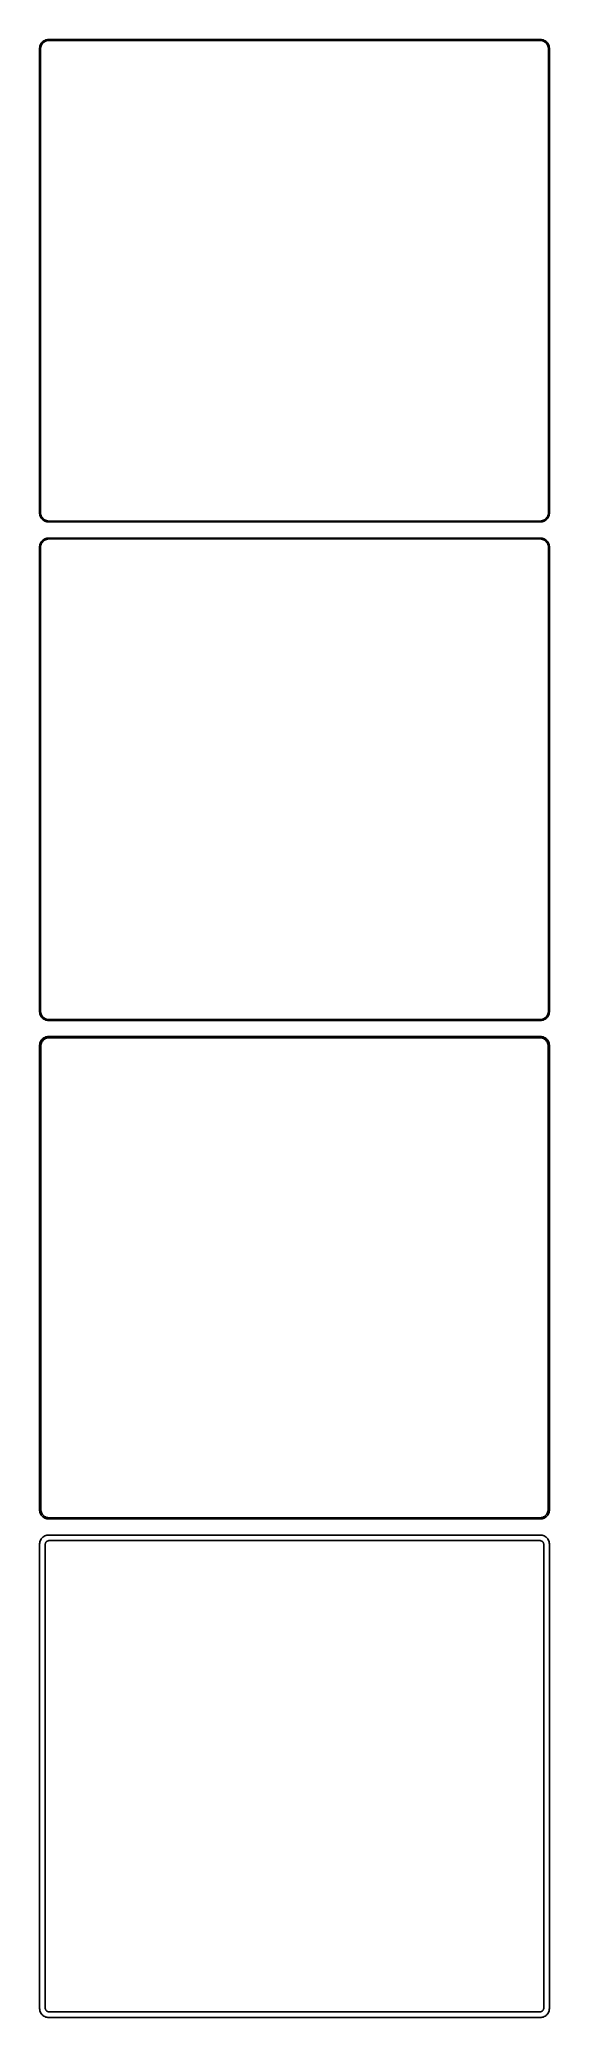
# Model space of a CAD drawing. Header units: metres. Extents: x -142 to 142, y 981 to 2088.
import ezdxf

# ---------------------------------------------------------------- set-up
doc = ezdxf.new("R2010")
doc.units = ezdxf.units.M

msp = doc.modelspace()

# ---------------------------------------------------------------- linework, layer by layer
for p, q in [((-142.461, 2083.63), (-142.5, 2083)), ((-142.5, 2083), (-142.5, 1823)), ((-142.343, 2084.24), (-142.461, 2083.63)), ((-142.149, 2084.84), (-142.343, 2084.24)), ((-141.882, 2085.41), (-142.149, 2084.84)), ((-142, 2082.75), (-141.963, 2083.35)), ((-142, 1823.25), (-142, 2082.75)), ((-141.963, 2083.35), (-141.851, 2083.93)), ((-141.545, 2085.94), (-141.882, 2085.41)), ((-141.851, 2083.93), (-141.666, 2084.5)), ((-141.666, 2084.5), (-141.412, 2085.04)), ((-141.145, 2086.42), (-141.545, 2085.94)), ((-141.412, 2085.04), (-141.093, 2085.54)), ((-140.687, 2086.85), (-141.145, 2086.42)), ((-141.093, 2085.54), (-140.713, 2086)), ((-140.713, 2086), (-140.278, 2086.41)), ((-140.179, 2087.22), (-140.687, 2086.85)), ((-140.278, 2086.41), (-139.795, 2086.76)), ((-139.629, 2087.52), (-140.179, 2087.22)), ((-139.795, 2086.76), (-139.272, 2087.05)), ((-139.045, 2087.76), (-139.629, 2087.52)), ((-139.272, 2087.05), (-138.718, 2087.27)), ((-138.437, 2087.91), (-139.045, 2087.76)), ((-138.718, 2087.27), (-138.14, 2087.42)), ((-137.814, 2087.99), (-138.437, 2087.91)), ((-138.14, 2087.42), (-137.548, 2087.49)), ((137.814, 2087.99), (-137.814, 2087.99)), ((-137.548, 2087.49), (137.548, 2087.49)), ((137.548, 2087.49), (138.14, 2087.42)), ((138.437, 2087.91), (137.814, 2087.99)), ((138.14, 2087.42), (138.718, 2087.27)), ((139.045, 2087.76), (138.437, 2087.91)), ((138.718, 2087.27), (139.272, 2087.05)), ((139.629, 2087.52), (139.045, 2087.76)), ((139.272, 2087.05), (139.795, 2086.76)), ((140.179, 2087.22), (139.629, 2087.52)), ((139.795, 2086.76), (140.278, 2086.41)), ((140.687, 2086.85), (140.179, 2087.22)), ((140.278, 2086.41), (140.713, 2086)), ((141.145, 2086.42), (140.687, 2086.85)), ((140.713, 2086), (141.093, 2085.54)), ((141.093, 2085.54), (141.412, 2085.04)), ((141.545, 2085.94), (141.145, 2086.42)), ((141.412, 2085.04), (141.666, 2084.5)), ((141.882, 2085.41), (141.545, 2085.94)), ((141.666, 2084.5), (141.851, 2083.93)), ((141.851, 2083.93), (141.963, 2083.35)), ((142.149, 2084.84), (141.882, 2085.41)), ((141.963, 2083.35), (142, 2082.75)), ((142, 2082.75), (142, 1823.25)), ((142.343, 2084.24), (142.149, 2084.84)), ((142.461, 2083.63), (142.343, 2084.24)), ((142.5, 2083), (142.461, 2083.63)), ((142.5, 1823), (142.5, 2083)), ((-142.5, 1823), (-142.461, 1822.37)), ((-142.461, 1822.37), (-142.343, 1821.76)), ((-142.343, 1821.76), (-142.149, 1821.16)), ((-142.149, 1821.16), (-141.882, 1820.59)), ((-141.963, 1822.65), (-142, 1823.25)), ((-141.851, 1822.07), (-141.963, 1822.65)), ((-141.882, 1820.59), (-141.545, 1820.06)), ((-141.666, 1821.5), (-141.851, 1822.07)), ((-141.412, 1820.96), (-141.666, 1821.5)), ((-141.545, 1820.06), (-141.145, 1819.58)), ((-141.093, 1820.46), (-141.412, 1820.96)), ((-141.145, 1819.58), (-140.687, 1819.15)), ((-140.713, 1820), (-141.093, 1820.46)), ((-140.278, 1819.59), (-140.713, 1820)), ((-140.687, 1819.15), (-140.179, 1818.78)), ((-139.795, 1819.24), (-140.278, 1819.59)), ((-140.179, 1818.78), (-139.629, 1818.48)), ((-139.272, 1818.95), (-139.795, 1819.24)), ((-139.629, 1818.48), (-139.045, 1818.24)), ((-138.718, 1818.73), (-139.272, 1818.95)), ((-139.045, 1818.24), (-138.437, 1818.09)), ((-138.14, 1818.58), (-138.718, 1818.73)), ((-138.437, 1818.09), (-137.814, 1818.01)), ((-137.548, 1818.51), (-138.14, 1818.58)), ((-137.814, 1818.01), (137.814, 1818.01)), ((137.548, 1818.51), (-137.548, 1818.51)), ((138.14, 1818.58), (137.548, 1818.51)), ((137.814, 1818.01), (138.437, 1818.09)), ((138.718, 1818.73), (138.14, 1818.58)), ((138.437, 1818.09), (139.045, 1818.24)), ((139.272, 1818.95), (138.718, 1818.73)), ((139.045, 1818.24), (139.629, 1818.48)), ((139.795, 1819.24), (139.272, 1818.95)), ((139.629, 1818.48), (140.179, 1818.78)), ((140.278, 1819.59), (139.795, 1819.24)), ((140.179, 1818.78), (140.687, 1819.15)), ((140.713, 1820), (140.278, 1819.59)), ((140.687, 1819.15), (141.145, 1819.58)), ((141.093, 1820.46), (140.713, 1820)), ((141.412, 1820.96), (141.093, 1820.46)), ((141.145, 1819.58), (141.545, 1820.06)), ((141.666, 1821.5), (141.412, 1820.96)), ((141.545, 1820.06), (141.882, 1820.59)), ((141.851, 1822.07), (141.666, 1821.5)), ((141.963, 1822.65), (141.851, 1822.07)), ((141.882, 1820.59), (142.149, 1821.16)), ((142, 1823.25), (141.963, 1822.65)), ((142.149, 1821.16), (142.343, 1821.76)), ((142.343, 1821.76), (142.461, 1822.37)), ((142.461, 1822.37), (142.5, 1823)), ((-142.461, 1804.63), (-142.5, 1804)), ((-142.343, 1805.24), (-142.461, 1804.63)), ((-142.149, 1805.84), (-142.343, 1805.24)), ((-141.882, 1806.41), (-142.149, 1805.84)), ((-141.963, 1804.35), (-141.851, 1804.93)), ((-141.545, 1806.94), (-141.882, 1806.41)), ((-141.851, 1804.93), (-141.666, 1805.5)), ((-141.666, 1805.5), (-141.412, 1806.04)), ((-141.145, 1807.42), (-141.545, 1806.94)), ((-141.412, 1806.04), (-141.093, 1806.54)), ((-140.687, 1807.85), (-141.145, 1807.42)), ((-141.093, 1806.54), (-140.713, 1807)), ((-140.713, 1807), (-140.278, 1807.41)), ((-140.179, 1808.22), (-140.687, 1807.85)), ((-140.278, 1807.41), (-139.795, 1807.76)), ((-139.629, 1808.52), (-140.179, 1808.22)), ((-139.795, 1807.76), (-139.272, 1808.05)), ((-139.045, 1808.76), (-139.629, 1808.52)), ((-139.272, 1808.05), (-138.718, 1808.27)), ((-138.437, 1808.91), (-139.045, 1808.76)), ((-138.718, 1808.27), (-138.14, 1808.42)), ((-137.814, 1808.99), (-138.437, 1808.91)), ((-138.14, 1808.42), (-137.548, 1808.49)), ((137.814, 1808.99), (-137.814, 1808.99)), ((-137.548, 1808.49), (137.548, 1808.49)), ((137.548, 1808.49), (138.14, 1808.42)), ((138.437, 1808.91), (137.814, 1808.99)), ((138.14, 1808.42), (138.718, 1808.27)), ((139.045, 1808.76), (138.437, 1808.91)), ((138.718, 1808.27), (139.272, 1808.05)), ((139.629, 1808.52), (139.045, 1808.76)), ((139.272, 1808.05), (139.795, 1807.76)), ((140.179, 1808.22), (139.629, 1808.52)), ((139.795, 1807.76), (140.278, 1807.41)), ((140.687, 1807.85), (140.179, 1808.22)), ((140.278, 1807.41), (140.713, 1807)), ((141.145, 1807.42), (140.687, 1807.85)), ((140.713, 1807), (141.093, 1806.54)), ((141.093, 1806.54), (141.412, 1806.04)), ((141.545, 1806.94), (141.145, 1807.42)), ((141.412, 1806.04), (141.666, 1805.5)), ((141.882, 1806.41), (141.545, 1806.94)), ((141.666, 1805.5), (141.851, 1804.93)), ((141.851, 1804.93), (141.963, 1804.35)), ((142.149, 1805.84), (141.882, 1806.41)), ((142.343, 1805.24), (142.149, 1805.84)), ((142.461, 1804.63), (142.343, 1805.24)), ((142.5, 1804), (142.461, 1804.63)), ((-142.5, 1804), (-142.5, 1544)), ((-142, 1803.75), (-141.963, 1804.35)), ((-142, 1544.25), (-142, 1803.75)), ((141.963, 1804.35), (142, 1803.75)), ((142, 1803.75), (142, 1544.25)), ((142.5, 1544), (142.5, 1804)), ((-142.5, 1544), (-142.461, 1543.37)), ((-142.461, 1543.37), (-142.343, 1542.76)), ((-142.343, 1542.76), (-142.149, 1542.16)), ((-142.149, 1542.16), (-141.882, 1541.59)), ((-141.963, 1543.65), (-142, 1544.25)), ((-141.851, 1543.07), (-141.963, 1543.65)), ((-141.882, 1541.59), (-141.545, 1541.06)), ((-141.666, 1542.5), (-141.851, 1543.07)), ((-141.412, 1541.96), (-141.666, 1542.5)), ((-141.545, 1541.06), (-141.145, 1540.58)), ((-141.093, 1541.46), (-141.412, 1541.96)), ((-141.145, 1540.58), (-140.687, 1540.15)), ((-140.713, 1541), (-141.093, 1541.46)), ((-140.278, 1540.59), (-140.713, 1541)), ((-140.687, 1540.15), (-140.179, 1539.78)), ((-139.795, 1540.24), (-140.278, 1540.59)), ((-140.179, 1539.78), (-139.629, 1539.48)), ((-139.272, 1539.95), (-139.795, 1540.24)), ((-139.629, 1539.48), (-139.045, 1539.24)), ((-138.718, 1539.73), (-139.272, 1539.95)), ((-139.045, 1539.24), (-138.437, 1539.09)), ((-138.14, 1539.58), (-138.718, 1539.73)), ((-138.437, 1539.09), (-137.814, 1539.01)), ((-137.548, 1539.51), (-138.14, 1539.58)), ((-137.814, 1539.01), (137.814, 1539.01)), ((137.548, 1539.51), (-137.548, 1539.51)), ((138.14, 1539.58), (137.548, 1539.51)), ((137.814, 1539.01), (138.437, 1539.09)), ((138.718, 1539.73), (138.14, 1539.58)), ((138.437, 1539.09), (139.045, 1539.24)), ((139.272, 1539.95), (138.718, 1539.73)), ((139.045, 1539.24), (139.629, 1539.48)), ((139.795, 1540.24), (139.272, 1539.95)), ((139.629, 1539.48), (140.179, 1539.78)), ((140.278, 1540.59), (139.795, 1540.24)), ((140.179, 1539.78), (140.687, 1540.15)), ((140.713, 1541), (140.278, 1540.59)), ((140.687, 1540.15), (141.145, 1540.58)), ((141.093, 1541.46), (140.713, 1541)), ((141.412, 1541.96), (141.093, 1541.46)), ((141.145, 1540.58), (141.545, 1541.06)), ((141.666, 1542.5), (141.412, 1541.96)), ((141.545, 1541.06), (141.882, 1541.59)), ((141.851, 1543.07), (141.666, 1542.5)), ((141.963, 1543.65), (141.851, 1543.07)), ((141.882, 1541.59), (142.149, 1542.16)), ((142, 1544.25), (141.963, 1543.65)), ((142.149, 1542.16), (142.343, 1542.76)), ((142.343, 1542.76), (142.461, 1543.37)), ((142.461, 1543.37), (142.5, 1544)), ((-141.545, 1527.94), (-141.882, 1527.41)), ((-141.145, 1528.42), (-141.545, 1527.94)), ((-140.687, 1528.85), (-141.145, 1528.42)), ((-140.954, 1527.44), (-140.588, 1527.88)), ((-140.179, 1529.22), (-140.687, 1528.85)), ((-140.588, 1527.88), (-140.168, 1528.28)), ((-139.629, 1529.52), (-140.179, 1529.22)), ((-140.168, 1528.28), (-139.703, 1528.62)), ((-139.703, 1528.62), (-139.199, 1528.89)), ((-139.045, 1529.76), (-139.629, 1529.52)), ((-139.199, 1528.89), (-138.665, 1529.1)), ((-138.437, 1529.91), (-139.045, 1529.76)), ((-138.665, 1529.1), (-138.108, 1529.25)), ((-137.814, 1529.99), (-138.437, 1529.91)), ((-138.108, 1529.25), (-137.537, 1529.32)), ((137.814, 1529.99), (-137.814, 1529.99)), ((-137.537, 1529.32), (137.537, 1529.32)), ((137.537, 1529.32), (138.108, 1529.25)), ((138.437, 1529.91), (137.814, 1529.99)), ((138.108, 1529.25), (138.665, 1529.1)), ((139.045, 1529.76), (138.437, 1529.91)), ((138.665, 1529.1), (139.199, 1528.89)), ((139.629, 1529.52), (139.045, 1529.76)), ((139.199, 1528.89), (139.703, 1528.62)), ((140.179, 1529.22), (139.629, 1529.52)), ((139.703, 1528.62), (140.168, 1528.28)), ((140.168, 1528.28), (140.588, 1527.88)), ((140.687, 1528.85), (140.179, 1529.22)), ((140.588, 1527.88), (140.954, 1527.44)), ((141.145, 1528.42), (140.687, 1528.85)), ((141.545, 1527.94), (141.145, 1528.42)), ((141.882, 1527.41), (141.545, 1527.94)), ((-142.461, 1525.63), (-142.5, 1525)), ((-142.5, 1525), (-142.5, 1265)), ((-142.343, 1526.24), (-142.461, 1525.63)), ((-142.149, 1526.84), (-142.343, 1526.24)), ((-141.882, 1527.41), (-142.149, 1526.84)), ((-141.828, 1524.75), (-141.792, 1525.32)), ((-141.828, 1265.25), (-141.828, 1524.75)), ((-141.792, 1525.32), (-141.685, 1525.89)), ((-141.685, 1525.89), (-141.507, 1526.44)), ((-141.507, 1526.44), (-141.262, 1526.96)), ((-141.262, 1526.96), (-140.954, 1527.44)), ((140.954, 1527.44), (141.262, 1526.96)), ((141.262, 1526.96), (141.507, 1526.44)), ((141.507, 1526.44), (141.685, 1525.89)), ((141.685, 1525.89), (141.792, 1525.32)), ((141.792, 1525.32), (141.828, 1524.75)), ((141.828, 1524.75), (141.828, 1265.25)), ((142.149, 1526.84), (141.882, 1527.41)), ((142.343, 1526.24), (142.149, 1526.84)), ((142.461, 1525.63), (142.343, 1526.24)), ((142.5, 1525), (142.461, 1525.63)), ((142.5, 1265), (142.5, 1525)), ((-142.5, 1265), (-142.461, 1264.37)), ((-142.461, 1264.37), (-142.343, 1263.76)), ((-142.343, 1263.76), (-142.149, 1263.16)), ((-142.149, 1263.16), (-141.882, 1262.59)), ((-141.882, 1262.59), (-141.545, 1262.06)), ((-141.792, 1264.68), (-141.828, 1265.25)), ((-141.685, 1264.11), (-141.792, 1264.68)), ((-141.507, 1263.56), (-141.685, 1264.11)), ((-141.545, 1262.06), (-141.145, 1261.58)), ((-141.262, 1263.04), (-141.507, 1263.56)), ((-140.954, 1262.56), (-141.262, 1263.04)), ((-140.588, 1262.12), (-140.954, 1262.56)), ((-140.168, 1261.72), (-140.588, 1262.12)), ((140.588, 1262.12), (140.168, 1261.72)), ((140.954, 1262.56), (140.588, 1262.12)), ((141.262, 1263.04), (140.954, 1262.56)), ((141.145, 1261.58), (141.545, 1262.06)), ((141.507, 1263.56), (141.262, 1263.04)), ((141.685, 1264.11), (141.507, 1263.56)), ((141.545, 1262.06), (141.882, 1262.59)), ((141.792, 1264.68), (141.685, 1264.11)), ((141.828, 1265.25), (141.792, 1264.68)), ((141.882, 1262.59), (142.149, 1263.16)), ((142.149, 1263.16), (142.343, 1263.76)), ((142.343, 1263.76), (142.461, 1264.37)), ((142.461, 1264.37), (142.5, 1265)), ((-141.145, 1261.58), (-140.687, 1261.15)), ((-140.687, 1261.15), (-140.179, 1260.78)), ((-140.179, 1260.78), (-139.629, 1260.48)), ((-139.703, 1261.38), (-140.168, 1261.72)), ((-139.199, 1261.11), (-139.703, 1261.38)), ((-139.629, 1260.48), (-139.045, 1260.24)), ((-138.665, 1260.9), (-139.199, 1261.11)), ((-139.045, 1260.24), (-138.437, 1260.09)), ((-138.437, 1250.91), (-139.045, 1250.76)), ((-138.108, 1260.75), (-138.665, 1260.9)), ((-138.437, 1260.09), (-137.814, 1260.01)), ((-137.814, 1250.99), (-138.437, 1250.91)), ((-137.537, 1260.68), (-138.108, 1260.75)), ((-137.814, 1260.01), (137.814, 1260.01)), ((137.814, 1250.99), (-137.814, 1250.99)), ((137.537, 1260.68), (-137.537, 1260.68)), ((138.108, 1260.75), (137.537, 1260.68)), ((137.814, 1260.01), (138.437, 1260.09)), ((138.437, 1250.91), (137.814, 1250.99)), ((138.665, 1260.9), (138.108, 1260.75)), ((138.437, 1260.09), (139.045, 1260.24)), ((139.045, 1250.76), (138.437, 1250.91)), ((139.199, 1261.11), (138.665, 1260.9)), ((139.045, 1260.24), (139.629, 1260.48)), ((139.703, 1261.38), (139.199, 1261.11)), ((139.629, 1260.48), (140.179, 1260.78)), ((140.168, 1261.72), (139.703, 1261.38)), ((140.179, 1260.78), (140.687, 1261.15)), ((140.687, 1261.15), (141.145, 1261.58)), ((-142.461, 1246.63), (-142.5, 1246)), ((-142.5, 1246), (-142.5, 986)), ((-142.343, 1247.24), (-142.461, 1246.63)), ((-142.149, 1247.84), (-142.343, 1247.24)), ((-141.882, 1248.41), (-142.149, 1247.84)), ((-141.545, 1248.94), (-141.882, 1248.41)), ((-141.145, 1249.42), (-141.545, 1248.94)), ((-140.687, 1249.85), (-141.145, 1249.42)), ((-140.179, 1250.22), (-140.687, 1249.85)), ((-139.629, 1250.52), (-140.179, 1250.22)), ((-139.045, 1250.76), (-139.629, 1250.52)), ((-139.36, 1245.75), (-139.343, 1246.01)), ((-139.36, 986.25), (-139.36, 1245.75)), ((-139.343, 1246.01), (-139.293, 1246.27)), ((-139.293, 1246.27), (-139.211, 1246.53)), ((-139.211, 1246.53), (-139.099, 1246.77)), ((-139.099, 1246.77), (-138.957, 1246.99)), ((-138.957, 1246.99), (-138.788, 1247.19)), ((-138.788, 1247.19), (-138.595, 1247.38)), ((-138.595, 1247.38), (-138.38, 1247.53)), ((-138.38, 1247.53), (-138.148, 1247.66)), ((-138.148, 1247.66), (-137.902, 1247.76)), ((-137.902, 1247.76), (-137.645, 1247.82)), ((-137.645, 1247.82), (-137.382, 1247.86)), ((-137.382, 1247.86), (137.382, 1247.86)), ((137.382, 1247.86), (137.645, 1247.82)), ((137.645, 1247.82), (137.902, 1247.76)), ((137.902, 1247.76), (138.148, 1247.66)), ((138.148, 1247.66), (138.38, 1247.53)), ((138.38, 1247.53), (138.595, 1247.38)), ((138.595, 1247.38), (138.788, 1247.19)), ((138.788, 1247.19), (138.957, 1246.99)), ((138.957, 1246.99), (139.099, 1246.77)), ((139.629, 1250.52), (139.045, 1250.76)), ((139.099, 1246.77), (139.211, 1246.53)), ((139.211, 1246.53), (139.293, 1246.27)), ((139.293, 1246.27), (139.343, 1246.01)), ((139.343, 1246.01), (139.36, 1245.75)), ((139.36, 1245.75), (139.36, 986.25)), ((140.179, 1250.22), (139.629, 1250.52)), ((140.687, 1249.85), (140.179, 1250.22)), ((141.145, 1249.42), (140.687, 1249.85)), ((141.545, 1248.94), (141.145, 1249.42)), ((141.882, 1248.41), (141.545, 1248.94)), ((142.149, 1247.84), (141.882, 1248.41)), ((142.343, 1247.24), (142.149, 1247.84)), ((142.461, 1246.63), (142.343, 1247.24)), ((142.5, 1246), (142.461, 1246.63)), ((142.5, 986), (142.5, 1246)), ((-142.5, 986), (-142.461, 985.373)), ((-142.461, 985.373), (-142.343, 984.757)), ((-139.343, 985.986), (-139.36, 986.25)), ((-139.293, 985.725), (-139.343, 985.986)), ((-139.211, 985.473), (-139.293, 985.725)), ((-139.099, 985.234), (-139.211, 985.473)), ((-138.957, 985.01), (-139.099, 985.234)), ((139.099, 985.234), (138.957, 985.01)), ((139.211, 985.473), (139.099, 985.234)), ((139.293, 985.725), (139.211, 985.473)), ((139.343, 985.986), (139.293, 985.725)), ((139.36, 986.25), (139.343, 985.986)), ((142.343, 984.757), (142.461, 985.373)), ((142.461, 985.373), (142.5, 986)), ((-142.343, 984.757), (-142.149, 984.159)), ((-142.149, 984.159), (-141.882, 983.591)), ((-141.882, 983.591), (-141.545, 983.061)), ((-141.545, 983.061), (-141.145, 982.577)), ((-141.145, 982.577), (-140.687, 982.147)), ((-140.687, 982.147), (-140.179, 981.778)), ((-140.179, 981.778), (-139.629, 981.476)), ((-139.629, 981.476), (-139.045, 981.245)), ((-139.045, 981.245), (-138.437, 981.089)), ((-138.788, 984.806), (-138.957, 985.01)), ((-138.595, 984.624), (-138.788, 984.806)), ((-138.38, 984.469), (-138.595, 984.624)), ((-138.437, 981.089), (-137.814, 981.01)), ((-138.148, 984.341), (-138.38, 984.469)), ((-137.902, 984.244), (-138.148, 984.341)), ((-137.645, 984.178), (-137.902, 984.244)), ((-137.814, 981.01), (137.814, 981.01)), ((-137.382, 984.145), (-137.645, 984.178)), ((137.382, 984.145), (-137.382, 984.145)), ((137.645, 984.178), (137.382, 984.145)), ((137.902, 984.244), (137.645, 984.178)), ((137.814, 981.01), (138.437, 981.089)), ((138.148, 984.341), (137.902, 984.244)), ((138.38, 984.469), (138.148, 984.341)), ((138.595, 984.624), (138.38, 984.469)), ((138.437, 981.089), (139.045, 981.245)), ((138.788, 984.806), (138.595, 984.624)), ((138.957, 985.01), (138.788, 984.806)), ((139.045, 981.245), (139.629, 981.476)), ((139.629, 981.476), (140.179, 981.778)), ((140.179, 981.778), (140.687, 982.147)), ((140.687, 982.147), (141.145, 982.577)), ((141.145, 982.577), (141.545, 983.061)), ((141.545, 983.061), (141.882, 983.591)), ((141.882, 983.591), (142.149, 984.159)), ((142.149, 984.159), (142.343, 984.757))]:
    msp.add_line(p, q)

doc.saveas('drawing.dxf')
